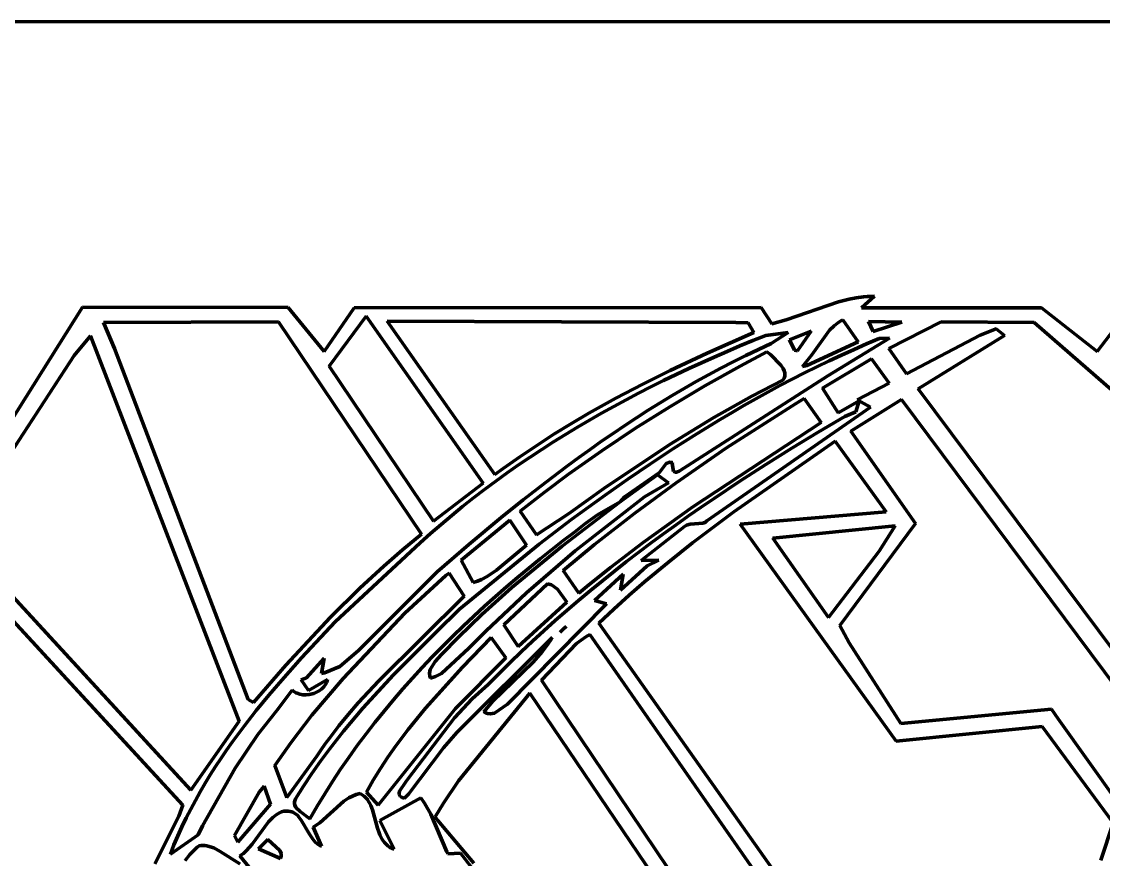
# Model space of a CAD drawing. Header units: millimetres. Extents: x 0 to 10.4, y 0 to 8.6.
# Drawn here: x 4.207 to 6.874, y 6.503 to 8.569 of the extents above; entities that cross this region are included whole.
import ezdxf

# ---------------------------------------------------------------- set-up
doc = ezdxf.new("R2010")
doc.units = ezdxf.units.MM
doc.layers.add('color#010101ff', color=7, linetype='CONTINUOUS', lineweight=100)
doc.layers.add('color#ffffffff', color=7, linetype='CONTINUOUS', lineweight=100)

msp = doc.modelspace()

# ---------------------------------------------------------------- linework, layer by layer
at = {"layer": 'color#010101ff'}
for p, q in [((6.0916, 7.8338), (6.2208, 7.8781)), ((6.2208, 7.8781), (6.2471, 7.8848)), ((6.2471, 7.8848), (6.2647, 7.8882)), ((6.2647, 7.8882), (6.2826, 7.8906)), ((6.3099, 7.892), (6.2777, 7.8638)), ((6.2826, 7.8906), (6.2917, 7.8914)), ((6.2917, 7.8914), (6.3007, 7.8919)), ((6.3007, 7.8919), (6.3099, 7.892)), ((4.0344, 7.3526), (4.3572, 7.8655)), ((4.3572, 7.8655), (4.8639, 7.8648)), ((4.8639, 7.8648), (4.9532, 7.7555)), ((4.9532, 7.7555), (5.0267, 7.8639)), ((5.0564, 7.8434), (4.9654, 7.72)), ((5.0267, 7.8639), (6.0298, 7.8648)), ((5.3446, 7.4308), (5.0564, 7.8434)), ((6.0298, 7.8648), (6.0567, 7.8243)), ((6.2777, 7.8638), (6.7209, 7.8636)), ((6.7209, 7.8636), (6.8589, 7.7559)), ((6.8589, 7.7559), (6.9419, 7.8648)), ((4.8401, 7.8288), (4.4085, 7.827)), ((4.4085, 7.827), (4.4361, 7.7634)), ((5.1931, 7.3051), (4.8401, 7.8288)), ((5.1079, 7.8309), (5.3737, 7.4523)), ((5.9674, 7.827), (5.1079, 7.8309)), ((5.9981, 7.8266), (5.9674, 7.827)), ((6.0125, 7.8024), (5.9981, 7.8266)), ((6.0567, 7.8243), (6.0916, 7.8338)), ((6.21, 7.8192), (6.199, 7.8082)), ((6.2181, 7.8258), (6.21, 7.8192)), ((6.2267, 7.8316), (6.2181, 7.8258)), ((6.2313, 7.8342), (6.2267, 7.8316)), ((6.2693, 7.78), (6.2313, 7.8342)), ((6.2946, 7.8301), (6.3063, 7.8054)), ((6.3771, 7.8279), (6.2946, 7.8301)), ((6.3063, 7.8054), (6.3771, 7.8279)), ((6.4739, 7.8291), (6.345, 7.7629)), ((6.703, 7.8277), (6.4739, 7.8291)), ((7.7593, 6.9053), (6.703, 7.8277)), ((4.3764, 7.7949), (4.3364, 7.7464)), ((4.7434, 6.8444), (4.3764, 7.7949)), ((5.8972, 7.7521), (6.0125, 7.8024)), ((6.0414, 7.7955), (6.0095, 7.7827)), ((6.0971, 7.8031), (6.0414, 7.7955)), ((6.0546, 7.7757), (6.0971, 7.8031)), ((6.1535, 7.8064), (6.0999, 7.7844)), ((6.1201, 7.7573), (6.1535, 7.8064)), ((6.199, 7.8082), (6.1554, 7.7475)), ((6.1947, 7.6955), (6.3462, 7.7884)), ((6.3215, 7.7881), (6.2902, 7.7748)), ((6.3462, 7.7884), (6.3215, 7.7881)), ((6.3881, 7.7007), (6.5701, 7.7965)), ((6.6298, 7.7956), (6.4171, 7.6637)), ((6.5701, 7.7965), (6.6098, 7.8114)), ((6.6098, 7.8114), (6.6298, 7.7956)), ((4.4361, 7.7634), (4.7654, 6.8979)), ((5.9777, 7.7695), (5.946, 7.756)), ((6.0095, 7.7827), (5.9777, 7.7695)), ((5.9921, 7.7462), (6.0233, 7.7612)), ((6.0233, 7.7612), (6.0546, 7.7757)), ((6.0999, 7.7844), (6.1126, 7.7594)), ((6.1424, 7.7216), (6.2693, 7.78)), ((6.2592, 7.7611), (6.2283, 7.7471)), ((6.2902, 7.7748), (6.2592, 7.7611)), ((6.345, 7.7629), (6.3881, 7.7007)), ((4.3364, 7.7464), (4.0466, 7.302)), ((5.806, 7.7094), (5.8972, 7.7521)), ((5.9144, 7.7422), (5.8829, 7.7282)), ((5.946, 7.756), (5.9144, 7.7422)), ((5.9612, 7.7307), (5.9921, 7.7462)), ((6.0445, 7.7548), (5.9782, 7.7196)), ((6.0531, 7.7481), (6.0445, 7.7548)), ((6.079, 7.722), (6.0531, 7.7481)), ((6.1126, 7.7594), (6.1201, 7.7573)), ((6.1554, 7.7475), (6.1324, 7.7188)), ((6.3026, 7.7375), (6.1818, 7.6657)), ((6.2283, 7.7471), (6.1976, 7.7327)), ((6.346, 7.6776), (6.3026, 7.7375)), ((4.9654, 7.72), (5.2227, 7.3374)), ((5.7383, 7.6757), (5.806, 7.7094)), ((5.8516, 7.7138), (5.8204, 7.699)), ((5.8829, 7.7282), (5.8516, 7.7138)), ((5.9782, 7.7196), (5.8909, 7.6708)), ((5.9002, 7.6985), (5.9306, 7.7148)), ((5.9306, 7.7148), (5.9612, 7.7307)), ((6.0842, 7.7139), (6.079, 7.722)), ((6.0867, 7.7084), (6.0842, 7.7139)), ((6.0882, 7.703), (6.0867, 7.7084)), ((6.1324, 7.7188), (6.1424, 7.7216)), ((6.1671, 7.718), (6.1368, 7.7029)), ((6.1976, 7.7327), (6.1671, 7.718)), ((5.7894, 7.684), (5.7585, 7.6686)), ((5.8204, 7.699), (5.7894, 7.684)), ((5.8278, 7.461), (6.1947, 7.6955)), ((5.8401, 7.6646), (5.8701, 7.6817)), ((5.8701, 7.6817), (5.9002, 7.6985)), ((6.0073, 7.6454), (6.0838, 7.6849)), ((6.1066, 7.6874), (6.0766, 7.6717)), ((6.0838, 7.6849), (6.0855, 7.6874)), ((6.0855, 7.6874), (6.0868, 7.6898)), ((6.0868, 7.6898), (6.0878, 7.6924)), ((6.0878, 7.6924), (6.0884, 7.695)), ((6.0886, 7.6976), (6.0882, 7.703)), ((6.0884, 7.695), (6.0886, 7.6976)), ((6.1368, 7.7029), (6.1066, 7.6874)), ((5.6715, 7.6404), (5.7383, 7.6757)), ((5.7585, 7.6686), (5.7278, 7.6529)), ((5.8909, 7.6708), (5.8049, 7.6198)), ((5.8104, 7.647), (5.8401, 7.6646)), ((6.0468, 7.6556), (6.0171, 7.6392)), ((6.0766, 7.6717), (6.0468, 7.6556)), ((6.1818, 7.6657), (6.22, 7.6045)), ((6.2672, 7.637), (6.346, 7.6776)), ((6.4171, 7.6637), (8.0304, 5.4993)), ((5.6055, 7.6035), (5.6715, 7.6404)), ((5.6973, 7.6368), (5.6669, 7.6204)), ((5.7278, 7.6529), (5.6973, 7.6368)), ((5.7517, 7.6108), (5.781, 7.6291)), ((5.781, 7.6291), (5.8104, 7.647)), ((5.9136, 7.5928), (6.0073, 7.6454)), ((6.0171, 7.6392), (5.9877, 7.6225)), ((6.136, 7.6402), (6.1145, 7.6271)), ((6.1783, 7.5809), (6.136, 7.6402)), ((6.2214, 7.6053), (6.2714, 7.6338)), ((6.3759, 7.6375), (6.2513, 7.5594)), ((6.2714, 7.6338), (6.2634, 7.6068)), ((6.3001, 7.6185), (6.2672, 7.637)), ((7.9857, 5.4761), (6.3759, 7.6375)), ((5.5622, 7.578), (5.6055, 7.6035)), ((5.6368, 7.6036), (5.6068, 7.5865)), ((5.6669, 7.6204), (5.6368, 7.6036)), ((5.8049, 7.6198), (5.7202, 7.5665)), ((5.7227, 7.5922), (5.7517, 7.6108)), ((5.8961, 7.3382), (6.3001, 7.6185)), ((5.9583, 7.6055), (5.9292, 7.5882)), ((6.1145, 7.6271), (5.9448, 7.5181)), ((5.9877, 7.6225), (5.9583, 7.6055)), ((6.22, 7.6045), (6.2214, 7.6053)), ((6.2634, 7.6068), (6.2364, 7.5954)), ((5.5193, 7.5516), (5.5622, 7.578)), ((5.6068, 7.5865), (5.5771, 7.569)), ((5.6939, 7.5732), (5.7227, 7.5922)), ((5.8034, 7.5255), (5.9136, 7.5928)), ((5.862, 7.3731), (6.1783, 7.5809)), ((5.9292, 7.5882), (5.8713, 7.5528)), ((6.2364, 7.5954), (6.171, 7.5568)), ((5.477, 7.5243), (5.5193, 7.5516)), ((5.5476, 7.5512), (5.5184, 7.533)), ((5.5771, 7.569), (5.5476, 7.5512)), ((5.6368, 7.5344), (5.6652, 7.554)), ((5.7202, 7.5665), (5.637, 7.511)), ((5.6652, 7.554), (5.6939, 7.5732)), ((5.8713, 7.5528), (5.8141, 7.5164)), ((6.171, 7.5568), (6.1059, 7.5174)), ((6.2513, 7.5594), (6.4105, 7.3317)), ((5.4352, 7.4962), (5.477, 7.5243)), ((5.5184, 7.533), (5.4894, 7.5144)), ((5.6086, 7.5145), (5.6368, 7.5344)), ((5.6424, 7.4179), (5.8034, 7.5255)), ((6.2125, 7.535), (5.9627, 7.3602)), ((6.3384, 7.3603), (6.2125, 7.535)), ((5.3941, 7.4672), (5.4352, 7.4962)), ((5.4606, 7.4954), (5.4321, 7.4761)), ((5.4894, 7.5144), (5.4606, 7.4954)), ((5.5527, 7.4739), (5.5806, 7.4943)), ((5.637, 7.511), (5.5555, 7.4531)), ((5.5806, 7.4943), (5.6086, 7.5145)), ((5.8141, 7.5164), (5.7574, 7.4791)), ((5.9448, 7.5181), (5.8204, 7.4321)), ((6.1059, 7.5174), (6.0413, 7.4771)), ((5.3737, 7.4523), (5.3941, 7.4672)), ((5.4321, 7.4761), (5.4039, 7.4563)), ((5.4976, 7.4323), (5.5527, 7.4739)), ((5.7574, 7.4791), (5.7013, 7.4409)), ((5.7799, 7.4575), (5.7963, 7.4794)), ((5.7963, 7.4794), (5.8053, 7.4832)), ((5.8053, 7.4832), (5.8114, 7.4824)), ((5.8114, 7.4824), (5.811, 7.4799)), ((5.811, 7.4799), (5.814, 7.4599)), ((6.0413, 7.4771), (5.9774, 7.4359)), ((5.4039, 7.4563), (5.376, 7.4362)), ((5.5555, 7.4531), (5.4954, 7.4082)), ((5.7013, 7.4409), (5.6458, 7.4019)), ((5.7744, 7.4514), (5.6822, 7.3849)), ((5.6931, 7.3976), (5.7799, 7.4575)), ((5.8017, 7.4321), (5.7744, 7.4514)), ((5.814, 7.4599), (5.8175, 7.458)), ((5.8175, 7.458), (5.8212, 7.4582)), ((5.8212, 7.4582), (5.8243, 7.4592)), ((5.8243, 7.4592), (5.8278, 7.461)), ((5.2227, 7.3374), (5.3446, 7.4308)), ((5.3484, 7.4156), (5.321, 7.3947)), ((5.376, 7.4362), (5.3484, 7.4156)), ((5.4431, 7.3897), (5.4976, 7.4323)), ((5.555, 7.3554), (5.6424, 7.4179)), ((5.8204, 7.4321), (5.719, 7.3574)), ((5.7428, 7.3977), (5.8017, 7.4321)), ((5.9774, 7.4359), (5.914, 7.3937)), ((5.321, 7.3947), (5.294, 7.3733)), ((5.3893, 7.3464), (5.4431, 7.3897)), ((5.4954, 7.4082), (5.4363, 7.3619)), ((5.6458, 7.4019), (5.5636, 7.342)), ((5.5715, 7.2641), (5.7428, 7.3977)), ((5.6822, 7.3849), (5.6931, 7.3976)), ((5.914, 7.3937), (5.8826, 7.3722)), ((5.294, 7.3733), (5.2673, 7.3515)), ((5.4363, 7.3619), (5.4762, 7.3038)), ((5.6822, 7.3849), (5.5392, 7.2757)), ((5.6271, 7.3534), (5.6822, 7.3849)), ((5.7392, 7.2847), (5.862, 7.3731)), ((5.8826, 7.3722), (5.8514, 7.3505)), ((5.2673, 7.3515), (5.2409, 7.3293)), ((5.4105, 7.3398), (5.2908, 7.2413)), ((5.3097, 7.28), (5.3893, 7.3464)), ((5.4519, 7.2779), (5.4105, 7.3398)), ((5.4762, 7.3038), (5.555, 7.3554)), ((5.5636, 7.342), (5.4825, 7.2807)), ((5.5983, 7.3322), (5.6271, 7.3534)), ((5.719, 7.3574), (5.6197, 7.2798)), ((5.8514, 7.3505), (5.8203, 7.3285)), ((5.9627, 7.3602), (5.8612, 7.284)), ((5.8875, 7.3323), (5.8928, 7.3352)), ((5.8928, 7.3352), (5.8961, 7.3382)), ((5.9788, 7.3303), (6.3384, 7.3603)), ((5.2409, 7.3293), (5.2149, 7.3067)), ((5.5413, 7.2888), (5.5697, 7.3106)), ((5.5697, 7.3106), (5.5983, 7.3322)), ((5.7344, 7.2406), (5.8409, 7.3242)), ((5.8203, 7.3285), (5.7895, 7.3062)), ((5.8409, 7.3242), (5.846, 7.3277)), ((5.846, 7.3277), (5.8554, 7.3303)), ((5.8554, 7.3303), (5.8875, 7.3323)), ((6.3633, 6.7948), (5.9788, 7.3303)), ((6.3602, 7.3261), (6.0586, 7.2954)), ((6.4105, 7.3317), (6.2244, 7.08)), ((6.3212, 7.2632), (6.3602, 7.3261)), ((4.0466, 7.302), (4.6245, 6.6742)), ((5.1892, 7.2837), (4.9801, 7.0891)), ((5.146, 7.2666), (5.1931, 7.3051)), ((5.2149, 7.3067), (5.1892, 7.2837)), ((5.4825, 7.2807), (5.2865, 7.12)), ((5.5131, 7.2667), (5.5413, 7.2888)), ((5.659, 7.2234), (5.7392, 7.2847)), ((5.7589, 7.2836), (5.7285, 7.2607)), ((5.7895, 7.3062), (5.7589, 7.2836)), ((5.8612, 7.284), (5.8014, 7.2367)), ((6.0586, 7.2954), (6.1959, 7.1002)), ((4.6046, 6.6374), (4.0277, 7.2635)), ((5.1001, 7.2268), (5.146, 7.2666)), ((5.2314, 7.2125), (5.3097, 7.28)), ((5.3778, 7.2169), (5.4519, 7.2779)), ((5.5392, 7.2757), (5.4159, 7.1738)), ((5.4518, 7.1609), (5.5715, 7.2641)), ((5.485, 7.2443), (5.5131, 7.2667)), ((5.6197, 7.2798), (5.542, 7.2155)), ((5.7285, 7.2607), (5.6983, 7.2376)), ((6.1959, 7.1002), (6.3212, 7.2632)), ((5.2908, 7.2413), (5.32, 7.1861)), ((5.4572, 7.2216), (5.485, 7.2443)), ((5.6983, 7.2376), (5.6684, 7.2142)), ((5.6835, 7.1675), (5.749, 7.2271)), ((5.7783, 7.2412), (5.7344, 7.2406)), ((5.8014, 7.2367), (5.7429, 7.1881)), ((5.749, 7.2271), (5.7783, 7.2412)), ((5.0373, 7.0188), (5.2314, 7.2125)), ((5.0407, 7.1719), (5.1001, 7.2268)), ((5.2524, 7.2035), (5.1517, 7.1108)), ((5.2609, 7.2092), (5.2524, 7.2035)), ((5.2979, 7.1526), (5.2609, 7.2092)), ((5.3406, 7.1933), (5.3551, 7.201)), ((5.3551, 7.201), (5.3778, 7.2169)), ((5.4296, 7.1986), (5.4572, 7.2216)), ((5.542, 7.2155), (5.5805, 7.1599)), ((5.6, 7.176), (5.659, 7.2234)), ((5.6189, 7.1414), (5.6899, 7.2067)), ((5.6684, 7.2142), (5.6387, 7.1904)), ((5.6899, 7.2067), (5.6835, 7.1675)), ((5.32, 7.1861), (5.3305, 7.1893)), ((5.3305, 7.1893), (5.3406, 7.1933)), ((5.4159, 7.1738), (5.3416, 7.107)), ((5.3752, 7.1516), (5.4023, 7.1752)), ((5.5036, 7.1825), (5.3957, 7.0817)), ((5.4023, 7.1752), (5.4296, 7.1986)), ((5.5129, 7.1801), (5.5036, 7.1825)), ((5.5277, 7.1697), (5.5129, 7.1801)), ((5.5805, 7.1599), (5.6, 7.176)), ((5.6387, 7.1904), (5.6093, 7.1663)), ((5.7429, 7.1881), (5.7045, 7.1547)), ((4.9688, 7.1008), (5.0407, 7.1719)), ((5.0873, 6.9435), (5.2979, 7.1526)), ((5.3484, 7.1276), (5.3752, 7.1516)), ((5.3513, 7.066), (5.4518, 7.1609)), ((5.5512, 7.138), (5.5277, 7.1697)), ((5.6093, 7.1663), (5.5801, 7.142)), ((5.7045, 7.1547), (5.6669, 7.1207)), ((5.322, 7.1033), (5.3484, 7.1276)), ((5.4051, 6.8865), (5.6487, 7.1332)), ((5.4311, 7.0282), (5.5512, 7.138)), ((5.5801, 7.142), (5.5512, 7.1173)), ((5.6487, 7.1332), (5.6189, 7.1414)), ((5.6669, 7.1207), (5.6299, 7.0857)), ((4.8586, 6.9821), (4.9688, 7.1008)), ((5.1517, 7.1108), (4.9993, 6.9498)), ((5.2865, 7.12), (5.2289, 7.0635)), ((5.3416, 7.107), (5.2842, 7.0514)), ((5.2958, 7.0787), (5.322, 7.1033)), ((5.5512, 7.1173), (5.5226, 7.0922)), ((4.9801, 7.0891), (4.8969, 7.0003)), ((5.27, 7.0537), (5.2958, 7.0787)), ((5.3957, 7.0817), (5.4311, 7.0282)), ((5.5226, 7.0922), (5.4943, 7.0669)), ((5.5416, 7.0704), (5.5347, 7.0634)), ((5.535, 7.0638), (5.5416, 7.0704)), ((5.5416, 7.0704), (5.5487, 7.0768)), ((5.5437, 7.0723), (5.5416, 7.0704)), ((5.5494, 7.0775), (5.5437, 7.0723)), ((5.5487, 7.0768), (5.5494, 7.0775)), ((5.6299, 7.0857), (6.6417, 5.6537)), ((6.2244, 7.08), (6.2471, 7.0372)), ((5.2289, 7.0635), (5.124, 6.9581)), ((5.2842, 7.0514), (5.2424, 7.0083)), ((5.2446, 7.0284), (5.27, 7.0537)), ((5.2795, 6.8165), (5.5151, 7.0503)), ((5.3644, 7.0504), (5.2939, 6.9773)), ((5.3095, 7.0239), (5.3513, 7.066)), ((5.401, 7.0002), (5.3644, 7.0504)), ((5.4663, 7.0411), (5.4386, 7.0151)), ((5.4943, 7.0669), (5.4663, 7.0411)), ((5.5105, 7.043), (5.5008, 7.0288)), ((5.5151, 7.0503), (5.5105, 7.043)), ((5.5347, 7.0634), (5.535, 7.0638)), ((5.5978, 7.0521), (5.5752, 7.0355)), ((5.6076, 7.0578), (5.5978, 7.0521)), ((6.6296, 5.5916), (5.6076, 7.0578)), ((4.9916, 6.9794), (5.0373, 7.0188)), ((5.2195, 7.0027), (5.2446, 7.0284)), ((5.2421, 6.9621), (5.3095, 7.0239)), ((5.4386, 7.0151), (5.4112, 6.9887)), ((5.4904, 7.0153), (5.4677, 6.9896)), ((5.5752, 7.0355), (5.4887, 6.9454)), ((5.5008, 7.0288), (5.4904, 7.0153)), ((6.2471, 7.0372), (6.3741, 6.8387)), ((4.8969, 7.0003), (4.8481, 6.9456)), ((4.9092, 6.9514), (4.9532, 6.9998)), ((4.9532, 6.9998), (4.9459, 6.9616)), ((5.1948, 6.9767), (5.2195, 7.0027)), ((5.2263, 6.9911), (5.2142, 6.9716)), ((5.2424, 7.0083), (5.2263, 6.9911)), ((5.2764, 6.8754), (5.401, 7.0002)), ((5.4677, 6.9896), (5.3689, 6.8934)), ((5.4112, 6.9887), (5.3841, 6.9619)), ((4.7788, 6.8905), (4.8586, 6.9821)), ((4.9459, 6.9616), (4.9534, 6.9633)), ((4.9534, 6.9633), (4.9916, 6.9794)), ((5.1706, 6.9503), (5.1948, 6.9767)), ((5.2939, 6.9773), (5.2029, 6.8765)), ((5.2142, 6.9716), (5.2129, 6.9626)), ((5.2129, 6.9626), (5.2137, 6.9553)), ((5.2274, 6.9544), (5.2421, 6.9621)), ((5.3841, 6.9619), (5.3574, 6.9348)), ((4.8481, 6.9456), (4.8164, 6.9083)), ((4.8964, 6.9461), (4.9092, 6.9514)), ((4.914, 6.9194), (4.8964, 6.9461)), ((4.9612, 6.9472), (4.914, 6.9194)), ((4.9993, 6.9498), (4.9222, 6.8587)), ((4.9519, 6.9286), (4.9562, 6.9342)), ((4.9562, 6.9342), (4.9579, 6.9373)), ((4.9579, 6.9373), (4.9593, 6.9404)), ((4.9593, 6.9404), (4.9604, 6.9438)), ((4.9604, 6.9438), (4.9612, 6.9472)), ((5.037, 6.8891), (5.0873, 6.9435)), ((5.124, 6.9581), (5.0483, 6.876)), ((5.1467, 6.9235), (5.1706, 6.9503)), ((5.2137, 6.9553), (5.2154, 6.95)), ((5.2154, 6.95), (5.2274, 6.9544)), ((5.3574, 6.9348), (5.3181, 6.8989)), ((5.4887, 6.9454), (6.5332, 5.3941)), ((4.8164, 6.9083), (4.7854, 6.8705)), ((4.8361, 6.8704), (4.8738, 6.9206)), ((4.8738, 6.9206), (4.8767, 6.9182)), ((4.8767, 6.9182), (4.8796, 6.9162)), ((4.8796, 6.9162), (4.8828, 6.9144)), ((4.8828, 6.9144), (4.8861, 6.9129)), ((4.8861, 6.9129), (4.8931, 6.9107)), ((4.8931, 6.9107), (4.9005, 6.9095)), ((4.9005, 6.9095), (4.9081, 6.9093)), ((4.9081, 6.9093), (4.9158, 6.9101)), ((4.9158, 6.9101), (4.927, 6.9128)), ((4.927, 6.9128), (4.9341, 6.9156)), ((4.9341, 6.9156), (4.9408, 6.9192)), ((4.9408, 6.9192), (4.9467, 6.9236)), ((4.9467, 6.9236), (4.9519, 6.9286)), ((5.1234, 6.8964), (5.1467, 6.9235)), ((5.4597, 6.9135), (5.284, 6.6972)), ((6.0865, 5.9864), (5.4597, 6.9135)), ((4.7654, 6.8979), (4.7788, 6.8905)), ((5.0128, 6.8611), (5.037, 6.8891)), ((5.1004, 6.8688), (5.1234, 6.8964)), ((5.3181, 6.8989), (5.2743, 6.8527)), ((5.3689, 6.8934), (5.3466, 6.8674)), ((5.3728, 6.864), (5.4051, 6.8865)), ((4.7854, 6.8705), (4.7554, 6.832)), ((4.7897, 6.8111), (4.8361, 6.8704)), ((4.9222, 6.8587), (4.8704, 6.7911)), ((4.9893, 6.8324), (5.0128, 6.8611)), ((5.0483, 6.876), (5.0003, 6.8192)), ((5.078, 6.8409), (5.1004, 6.8688)), ((5.0859, 6.6371), (5.2764, 6.8754)), ((5.2029, 6.8765), (5.1601, 6.824)), ((5.3466, 6.8674), (5.3509, 6.8649)), ((5.3509, 6.8649), (5.3552, 6.8632)), ((5.3552, 6.8632), (5.3618, 6.8622)), ((5.3618, 6.8622), (5.3728, 6.864)), ((6.3741, 6.8387), (6.7456, 6.8737)), ((6.7456, 6.8737), (6.7623, 6.8498)), ((4.6245, 6.6742), (4.7434, 6.8444)), ((4.7554, 6.832), (4.7407, 6.8124)), ((4.9667, 6.8031), (4.9893, 6.8324)), ((5.056, 6.8127), (5.078, 6.8409)), ((5.2743, 6.8527), (5.1583, 6.7007)), ((6.7228, 6.8309), (6.3633, 6.7948)), ((6.8981, 6.5934), (6.7228, 6.8309)), ((6.7623, 6.8498), (6.9091, 6.6439)), ((4.7407, 6.8124), (4.7264, 6.7927)), ((4.7333, 6.728), (4.7897, 6.8111)), ((4.9557, 6.7882), (4.9667, 6.8031)), ((5.0003, 6.8192), (4.9658, 6.7754)), ((5.0346, 6.784), (5.056, 6.8127)), ((5.1601, 6.824), (5.1296, 6.7834)), ((5.247, 6.7785), (5.2795, 6.8165)), ((4.7264, 6.7927), (4.7123, 6.7728)), ((4.8704, 6.7911), (4.8313, 6.7351)), ((4.9658, 6.7754), (4.9438, 6.7455)), ((4.945, 6.773), (4.9557, 6.7882)), ((5.0137, 6.7549), (5.0346, 6.784)), ((5.1296, 6.7834), (5.1102, 6.7557)), ((5.1609, 6.6644), (5.247, 6.7785)), ((4.6986, 6.7527), (4.6852, 6.7323)), ((4.7123, 6.7728), (4.6986, 6.7527)), ((4.8608, 6.6559), (4.9345, 6.7576)), ((4.9345, 6.7576), (4.945, 6.773)), ((4.9934, 6.7254), (5.0137, 6.7549)), ((5.1102, 6.7557), (5.0916, 6.7274)), ((4.6531, 6.5859), (4.7333, 6.728)), ((4.6852, 6.7323), (4.6722, 6.7118)), ((4.8313, 6.7351), (4.8608, 6.6559)), ((4.9438, 6.7455), (4.9225, 6.7151)), ((4.9736, 6.6955), (4.9934, 6.7254)), ((5.0916, 6.7274), (5.074, 6.6985)), ((4.6722, 6.7118), (4.6595, 6.691)), ((4.9225, 6.7151), (4.902, 6.684)), ((4.9544, 6.6651), (4.9736, 6.6955)), ((5.074, 6.6985), (5.0573, 6.6689)), ((5.154, 6.6947), (5.1389, 6.6718)), ((5.1583, 6.7007), (5.154, 6.6947)), ((5.284, 6.6972), (5.247, 6.6421)), ((4.6472, 6.67), (4.6353, 6.6488)), ((4.6595, 6.691), (4.6472, 6.67)), ((4.7922, 6.6693), (4.7315, 6.5623)), ((4.8051, 6.6842), (4.7922, 6.6693)), ((4.8204, 6.6392), (4.8051, 6.6842)), ((4.902, 6.684), (4.8824, 6.6523)), ((5.0573, 6.6689), (5.0859, 6.6371)), ((5.1389, 6.6718), (5.1375, 6.6663)), ((4.6353, 6.6488), (4.6239, 6.6274)), ((4.8797, 6.645), (4.8794, 6.6407)), ((4.8794, 6.6407), (4.8802, 6.6367)), ((4.8803, 6.6474), (4.8797, 6.645)), ((4.8812, 6.6498), (4.8803, 6.6474)), ((4.8824, 6.6523), (4.8812, 6.6498)), ((4.9358, 6.6344), (4.9544, 6.6651)), ((5.0015, 6.6468), (4.9422, 6.5938)), ((5.0138, 6.655), (5.0015, 6.6468)), ((5.0226, 6.6595), (5.0138, 6.655)), ((5.0318, 6.6633), (5.0226, 6.6595)), ((5.0417, 6.6661), (5.0318, 6.6633)), ((5.0469, 6.6628), (5.0417, 6.6661)), ((5.0515, 6.6591), (5.0469, 6.6628)), ((5.0556, 6.6551), (5.0515, 6.6591)), ((5.0593, 6.6508), (5.0556, 6.6551)), ((5.0625, 6.6462), (5.0593, 6.6508)), ((5.0654, 6.6414), (5.0625, 6.6462)), ((5.068, 6.6363), (5.0654, 6.6414)), ((5.1912, 6.6547), (5.0897, 6.5991)), ((5.1375, 6.6663), (5.1377, 6.663)), ((5.1377, 6.663), (5.139, 6.66)), ((5.139, 6.66), (5.1401, 6.6587)), ((5.1401, 6.6587), (5.1415, 6.6575)), ((5.1415, 6.6575), (5.1433, 6.6564)), ((5.1433, 6.6564), (5.1455, 6.6555)), ((5.1455, 6.6555), (5.148, 6.6547)), ((5.148, 6.6547), (5.151, 6.6541)), ((5.151, 6.6541), (5.1609, 6.6644)), ((5.2006, 6.6422), (5.1912, 6.6547)), ((5.2157, 6.6147), (5.2006, 6.6422)), ((5.247, 6.6421), (5.2264, 6.6079)), ((4.5944, 6.61), (4.6046, 6.6374)), ((4.6239, 6.6274), (4.6129, 6.6056)), ((4.7396, 6.5459), (4.8204, 6.6392)), ((4.8385, 6.6157), (4.8342, 6.6129)), ((4.8429, 6.6183), (4.8385, 6.6157)), ((4.8476, 6.6206), (4.8429, 6.6183)), ((4.8535, 6.6218), (4.8476, 6.6206)), ((4.8589, 6.6224), (4.8535, 6.6218)), ((4.864, 6.6223), (4.8589, 6.6224)), ((4.8687, 6.6217), (4.864, 6.6223)), ((4.873, 6.6205), (4.8687, 6.6217)), ((4.8771, 6.6188), (4.873, 6.6205)), ((4.8809, 6.6166), (4.8771, 6.6188)), ((4.8802, 6.6367), (4.8832, 6.6312)), ((4.8844, 6.6141), (4.8809, 6.6166)), ((4.8832, 6.6312), (4.8933, 6.6217)), ((4.8877, 6.6111), (4.8844, 6.6141)), ((4.8933, 6.6217), (4.9178, 6.6032)), ((4.9178, 6.6032), (4.9358, 6.6344)), ((5.0723, 6.6256), (5.068, 6.6363)), ((5.0847, 6.58), (5.0723, 6.6256)), ((5.2554, 6.5216), (5.2157, 6.6147)), ((4.5354, 6.4925), (4.5944, 6.61)), ((4.6129, 6.6056), (4.6023, 6.5837)), ((4.8156, 6.5958), (4.7754, 6.5407)), ((4.8263, 6.6066), (4.8156, 6.5958)), ((4.8342, 6.6129), (4.8263, 6.6066)), ((4.8908, 6.6078), (4.8877, 6.6111)), ((4.8965, 6.6004), (4.8908, 6.6078)), ((4.9165, 6.5654), (4.8965, 6.6004)), ((4.9422, 6.5938), (4.9258, 6.5826)), ((5.0897, 6.5991), (5.1254, 6.5282)), ((5.2264, 6.6079), (5.2333, 6.5989)), ((5.2333, 6.5989), (5.3221, 6.4939)), ((6.8672, 6.5015), (6.8981, 6.5934)), ((4.5736, 6.5163), (4.6419, 6.5635)), ((4.5922, 6.5615), (4.5826, 6.539)), ((4.6023, 6.5837), (4.5922, 6.5615)), ((4.6419, 6.5635), (4.6531, 6.5859)), ((4.7315, 6.5623), (4.7396, 6.5459)), ((4.9247, 6.5531), (4.9165, 6.5654)), ((4.9258, 6.5826), (4.9463, 6.5359)), ((5.0883, 6.569), (5.0847, 6.58)), ((5.0904, 6.5637), (5.0883, 6.569)), ((5.0927, 6.5586), (5.0904, 6.5637)), ((4.5826, 6.539), (4.5736, 6.5163)), ((4.6448, 6.5371), (4.6399, 6.533)), ((4.6496, 6.5376), (4.6448, 6.5371)), ((4.6543, 6.5376), (4.6496, 6.5376)), ((4.6588, 6.5373), (4.6543, 6.5376)), ((4.6633, 6.5367), (4.6588, 6.5373)), ((4.672, 6.5346), (4.6633, 6.5367)), ((4.6805, 6.5314), (4.672, 6.5346)), ((4.7754, 6.5407), (4.7616, 6.5251)), ((4.7909, 6.5293), (4.8142, 6.5523)), ((4.8142, 6.5523), (4.8436, 6.5253)), ((4.9278, 6.5494), (4.9247, 6.5531)), ((4.931, 6.5459), (4.9278, 6.5494)), ((4.9344, 6.5428), (4.931, 6.5459)), ((4.9381, 6.5401), (4.9344, 6.5428)), ((4.9421, 6.5378), (4.9381, 6.5401)), ((4.9463, 6.5359), (4.9421, 6.5378)), ((5.0953, 6.5538), (5.0927, 6.5586)), ((5.0983, 6.5492), (5.0953, 6.5538)), ((5.1016, 6.5448), (5.0983, 6.5492)), ((5.1054, 6.5408), (5.1016, 6.5448)), ((5.1096, 6.5371), (5.1054, 6.5408)), ((5.1143, 6.5337), (5.1096, 6.5371)), ((5.1195, 6.5308), (5.1143, 6.5337)), ((4.622, 6.515), (4.6103, 6.5002)), ((4.6305, 6.5243), (4.622, 6.515)), ((4.6399, 6.533), (4.6305, 6.5243)), ((4.6968, 6.5228), (4.6805, 6.5314)), ((4.7451, 6.4923), (4.6968, 6.5228)), ((4.7538, 6.5182), (4.7453, 6.5121)), ((4.7453, 6.5121), (4.767, 6.4849)), ((4.7616, 6.5251), (4.7538, 6.5182)), ((4.8455, 6.5051), (4.7909, 6.5293)), ((4.8436, 6.5253), (4.8466, 6.5181)), ((4.8463, 6.5075), (4.8455, 6.5051)), ((4.847, 6.512), (4.8463, 6.5075)), ((4.8466, 6.5181), (4.847, 6.512)), ((5.1254, 6.5282), (5.1195, 6.5308)), ((5.2581, 6.517), (5.2554, 6.5216)), ((5.2888, 6.5184), (5.2581, 6.517)), ((5.3453, 6.4452), (5.2888, 6.5184))]:
    msp.add_line(p, q, dxfattribs=at)
at = {"layer": 'color#ffffffff'}
for p, q in [((0, 8.5694), (10.4167, 8.5694)), ((6.2208, 7.8781), (6.0916, 7.8338)), ((6.2471, 7.8848), (6.2208, 7.8781)), ((6.2647, 7.8882), (6.2471, 7.8848)), ((6.2826, 7.8906), (6.2647, 7.8882)), ((6.2777, 7.8638), (6.3099, 7.892)), ((6.2917, 7.8914), (6.2826, 7.8906)), ((6.3007, 7.8919), (6.2917, 7.8914)), ((6.3099, 7.892), (6.3007, 7.8919)), ((4.3572, 7.8655), (4.0344, 7.3526)), ((4.8639, 7.8648), (4.3572, 7.8655)), ((4.9532, 7.7555), (4.8639, 7.8648)), ((5.0267, 7.8639), (4.9532, 7.7555)), ((4.9654, 7.72), (5.0564, 7.8434)), ((6.0298, 7.8648), (5.0267, 7.8639)), ((5.0564, 7.8434), (5.3446, 7.4308)), ((6.0567, 7.8243), (6.0298, 7.8648)), ((6.7209, 7.8636), (6.2777, 7.8638)), ((6.8589, 7.7559), (6.7209, 7.8636)), ((6.9419, 7.8648), (6.8589, 7.7559)), ((4.4085, 7.827), (4.8401, 7.8288)), ((4.4361, 7.7634), (4.4085, 7.827)), ((4.8401, 7.8288), (5.1931, 7.3051)), ((5.1079, 7.8309), (5.9674, 7.827)), ((5.3737, 7.4523), (5.1079, 7.8309)), ((5.9674, 7.827), (5.9981, 7.8266)), ((5.9981, 7.8266), (6.0125, 7.8024)), ((6.0916, 7.8338), (6.0567, 7.8243)), ((6.199, 7.8082), (6.21, 7.8192)), ((6.21, 7.8192), (6.2181, 7.8258)), ((6.2181, 7.8258), (6.2267, 7.8316)), ((6.2267, 7.8316), (6.2313, 7.8342)), ((6.2313, 7.8342), (6.2693, 7.78)), ((6.2946, 7.8301), (6.3771, 7.8279)), ((6.3063, 7.8054), (6.2946, 7.8301)), ((6.3771, 7.8279), (6.3063, 7.8054)), ((6.345, 7.7629), (6.4739, 7.8291)), ((6.4739, 7.8291), (6.703, 7.8277)), ((6.703, 7.8277), (7.7593, 6.9053)), ((4.3364, 7.7464), (4.3764, 7.7949)), ((4.3764, 7.7949), (4.7434, 6.8444)), ((6.0125, 7.8024), (5.8972, 7.7521)), ((6.0095, 7.7827), (6.0414, 7.7955)), ((6.0414, 7.7955), (6.0971, 7.8031)), ((6.0971, 7.8031), (6.0546, 7.7757)), ((6.0999, 7.7844), (6.1535, 7.8064)), ((6.1535, 7.8064), (6.1201, 7.7573)), ((6.1554, 7.7475), (6.199, 7.8082)), ((6.3462, 7.7884), (6.1947, 7.6955)), ((6.2902, 7.7748), (6.3215, 7.7881)), ((6.3215, 7.7881), (6.3462, 7.7884)), ((6.5701, 7.7965), (6.3881, 7.7007)), ((6.4171, 7.6637), (6.6298, 7.7956)), ((6.6098, 7.8114), (6.5701, 7.7965)), ((6.6298, 7.7956), (6.6098, 7.8114)), ((4.7654, 6.8979), (4.4361, 7.7634)), ((5.946, 7.756), (5.9777, 7.7695)), ((5.9777, 7.7695), (6.0095, 7.7827)), ((6.0233, 7.7612), (5.9921, 7.7462)), ((6.0546, 7.7757), (6.0233, 7.7612)), ((6.1126, 7.7594), (6.0999, 7.7844)), ((6.2693, 7.78), (6.1424, 7.7216)), ((6.2283, 7.7471), (6.2592, 7.7611)), ((6.2592, 7.7611), (6.2902, 7.7748)), ((6.3881, 7.7007), (6.345, 7.7629)), ((4.0466, 7.302), (4.3364, 7.7464)), ((5.8972, 7.7521), (5.806, 7.7094)), ((5.8829, 7.7282), (5.9144, 7.7422)), ((5.9144, 7.7422), (5.946, 7.756)), ((5.9921, 7.7462), (5.9612, 7.7307)), ((5.9782, 7.7196), (6.0445, 7.7548)), ((6.0445, 7.7548), (6.0531, 7.7481)), ((6.0531, 7.7481), (6.079, 7.722)), ((6.1201, 7.7573), (6.1126, 7.7594)), ((6.1324, 7.7188), (6.1554, 7.7475)), ((6.1818, 7.6657), (6.3026, 7.7375)), ((6.1976, 7.7327), (6.2283, 7.7471)), ((6.3026, 7.7375), (6.346, 7.6776)), ((5.2227, 7.3374), (4.9654, 7.72)), ((5.806, 7.7094), (5.7383, 7.6757)), ((5.8204, 7.699), (5.8516, 7.7138)), ((5.8516, 7.7138), (5.8829, 7.7282)), ((5.8909, 7.6708), (5.9782, 7.7196)), ((5.9306, 7.7148), (5.9002, 7.6985)), ((5.9612, 7.7307), (5.9306, 7.7148)), ((6.079, 7.722), (6.0842, 7.7139)), ((6.0842, 7.7139), (6.0867, 7.7084)), ((6.0867, 7.7084), (6.0882, 7.703)), ((6.1424, 7.7216), (6.1324, 7.7188)), ((6.1368, 7.7029), (6.1671, 7.718)), ((6.1671, 7.718), (6.1976, 7.7327)), ((5.7585, 7.6686), (5.7894, 7.684)), ((5.7894, 7.684), (5.8204, 7.699)), ((6.1947, 7.6955), (5.8278, 7.461)), ((5.8701, 7.6817), (5.8401, 7.6646)), ((5.9002, 7.6985), (5.8701, 7.6817)), ((6.0838, 7.6849), (6.0073, 7.6454)), ((6.0766, 7.6717), (6.1066, 7.6874)), ((6.0855, 7.6874), (6.0838, 7.6849)), ((6.0868, 7.6898), (6.0855, 7.6874)), ((6.0878, 7.6924), (6.0868, 7.6898)), ((6.0884, 7.695), (6.0878, 7.6924)), ((6.0882, 7.703), (6.0886, 7.6976)), ((6.0886, 7.6976), (6.0884, 7.695)), ((6.1066, 7.6874), (6.1368, 7.7029)), ((5.7383, 7.6757), (5.6715, 7.6404)), ((5.7278, 7.6529), (5.7585, 7.6686)), ((5.8049, 7.6198), (5.8909, 7.6708)), ((5.8401, 7.6646), (5.8104, 7.647)), ((6.0171, 7.6392), (6.0468, 7.6556)), ((6.0468, 7.6556), (6.0766, 7.6717)), ((6.22, 7.6045), (6.1818, 7.6657)), ((6.346, 7.6776), (6.2672, 7.637)), ((8.0304, 5.4993), (6.4171, 7.6637)), ((5.6715, 7.6404), (5.6055, 7.6035)), ((5.6669, 7.6204), (5.6973, 7.6368)), ((5.6973, 7.6368), (5.7278, 7.6529)), ((5.781, 7.6291), (5.7517, 7.6108)), ((5.8104, 7.647), (5.781, 7.6291)), ((6.0073, 7.6454), (5.9136, 7.5928)), ((5.9877, 7.6225), (6.0171, 7.6392)), ((6.1145, 7.6271), (6.136, 7.6402)), ((6.136, 7.6402), (6.1783, 7.5809)), ((6.2714, 7.6338), (6.2214, 7.6053)), ((6.2513, 7.5594), (6.3759, 7.6375)), ((6.2634, 7.6068), (6.2714, 7.6338)), ((6.2672, 7.637), (6.3001, 7.6185)), ((6.3759, 7.6375), (7.9857, 5.4761)), ((5.6055, 7.6035), (5.5622, 7.578)), ((5.6068, 7.5865), (5.6368, 7.6036)), ((5.6368, 7.6036), (5.6669, 7.6204)), ((5.7202, 7.5665), (5.8049, 7.6198)), ((5.7517, 7.6108), (5.7227, 7.5922)), ((6.3001, 7.6185), (5.8961, 7.3382)), ((5.9292, 7.5882), (5.9583, 7.6055)), ((5.9448, 7.5181), (6.1145, 7.6271)), ((5.9583, 7.6055), (5.9877, 7.6225)), ((6.2214, 7.6053), (6.22, 7.6045)), ((6.2364, 7.5954), (6.2634, 7.6068)), ((5.5622, 7.578), (5.5193, 7.5516)), ((5.5771, 7.569), (5.6068, 7.5865)), ((5.7227, 7.5922), (5.6939, 7.5732)), ((5.9136, 7.5928), (5.8034, 7.5255)), ((6.1783, 7.5809), (5.862, 7.3731)), ((5.8713, 7.5528), (5.9292, 7.5882)), ((6.171, 7.5568), (6.2364, 7.5954)), ((5.5193, 7.5516), (5.477, 7.5243)), ((5.5184, 7.533), (5.5476, 7.5512)), ((5.5476, 7.5512), (5.5771, 7.569)), ((5.6652, 7.554), (5.6368, 7.5344)), ((5.637, 7.511), (5.7202, 7.5665)), ((5.6939, 7.5732), (5.6652, 7.554)), ((5.8141, 7.5164), (5.8713, 7.5528)), ((6.1059, 7.5174), (6.171, 7.5568)), ((6.4105, 7.3317), (6.2513, 7.5594)), ((5.477, 7.5243), (5.4352, 7.4962)), ((5.4894, 7.5144), (5.5184, 7.533)), ((5.6368, 7.5344), (5.6086, 7.5145)), ((5.8034, 7.5255), (5.6424, 7.4179)), ((5.9627, 7.3602), (6.2125, 7.535)), ((6.2125, 7.535), (6.3384, 7.3603)), ((5.4352, 7.4962), (5.3941, 7.4672)), ((5.4321, 7.4761), (5.4606, 7.4954)), ((5.4606, 7.4954), (5.4894, 7.5144)), ((5.5806, 7.4943), (5.5527, 7.4739)), ((5.5555, 7.4531), (5.637, 7.511)), ((5.6086, 7.5145), (5.5806, 7.4943)), ((5.7574, 7.4791), (5.8141, 7.5164)), ((5.8204, 7.4321), (5.9448, 7.5181)), ((6.0413, 7.4771), (6.1059, 7.5174)), ((5.3941, 7.4672), (5.3737, 7.4523)), ((5.4039, 7.4563), (5.4321, 7.4761)), ((5.5527, 7.4739), (5.4976, 7.4323)), ((5.7013, 7.4409), (5.7574, 7.4791)), ((5.7963, 7.4794), (5.7799, 7.4575)), ((5.8053, 7.4832), (5.7963, 7.4794)), ((5.8114, 7.4824), (5.8053, 7.4832)), ((5.811, 7.4799), (5.8114, 7.4824)), ((5.814, 7.4599), (5.811, 7.4799)), ((5.9774, 7.4359), (6.0413, 7.4771)), ((5.376, 7.4362), (5.4039, 7.4563)), ((5.4954, 7.4082), (5.5555, 7.4531)), ((5.6458, 7.4019), (5.7013, 7.4409)), ((5.6822, 7.3849), (5.7744, 7.4514)), ((5.7799, 7.4575), (5.6931, 7.3976)), ((5.7744, 7.4514), (5.8017, 7.4321)), ((5.8175, 7.458), (5.814, 7.4599)), ((5.8212, 7.4582), (5.8175, 7.458)), ((5.8243, 7.4592), (5.8212, 7.4582)), ((5.8278, 7.461), (5.8243, 7.4592)), ((5.3446, 7.4308), (5.2227, 7.3374)), ((5.321, 7.3947), (5.3484, 7.4156)), ((5.3484, 7.4156), (5.376, 7.4362)), ((5.4976, 7.4323), (5.4431, 7.3897)), ((5.6424, 7.4179), (5.555, 7.3554)), ((5.719, 7.3574), (5.8204, 7.4321)), ((5.8017, 7.4321), (5.7428, 7.3977)), ((5.914, 7.3937), (5.9774, 7.4359)), ((5.294, 7.3733), (5.321, 7.3947)), ((5.4431, 7.3897), (5.3893, 7.3464)), ((5.4363, 7.3619), (5.4954, 7.4082)), ((5.5636, 7.342), (5.6458, 7.4019)), ((5.7428, 7.3977), (5.5715, 7.2641)), ((5.6931, 7.3976), (5.6822, 7.3849)), ((5.8826, 7.3722), (5.914, 7.3937)), ((5.2673, 7.3515), (5.294, 7.3733)), ((5.4762, 7.3038), (5.4363, 7.3619)), ((5.5392, 7.2757), (5.6822, 7.3849)), ((5.6822, 7.3849), (5.6271, 7.3534)), ((5.862, 7.3731), (5.7392, 7.2847)), ((5.8514, 7.3505), (5.8826, 7.3722)), ((5.2409, 7.3293), (5.2673, 7.3515)), ((5.2908, 7.2413), (5.4105, 7.3398)), ((5.3893, 7.3464), (5.3097, 7.28)), ((5.4105, 7.3398), (5.4519, 7.2779)), ((5.555, 7.3554), (5.4762, 7.3038)), ((5.4825, 7.2807), (5.5636, 7.342)), ((5.6271, 7.3534), (5.5983, 7.3322)), ((5.6197, 7.2798), (5.719, 7.3574)), ((5.8203, 7.3285), (5.8514, 7.3505)), ((5.8612, 7.284), (5.9627, 7.3602)), ((5.8928, 7.3352), (5.8875, 7.3323)), ((5.8961, 7.3382), (5.8928, 7.3352)), ((6.3384, 7.3603), (5.9788, 7.3303)), ((5.2149, 7.3067), (5.2409, 7.3293)), ((5.5697, 7.3106), (5.5413, 7.2888)), ((5.5983, 7.3322), (5.5697, 7.3106)), ((5.8409, 7.3242), (5.7344, 7.2406)), ((5.7895, 7.3062), (5.8203, 7.3285)), ((5.846, 7.3277), (5.8409, 7.3242)), ((5.8554, 7.3303), (5.846, 7.3277)), ((5.8875, 7.3323), (5.8554, 7.3303)), ((5.9788, 7.3303), (6.3633, 6.7948)), ((6.0586, 7.2954), (6.3602, 7.3261)), ((6.2244, 7.08), (6.4105, 7.3317)), ((6.3602, 7.3261), (6.3212, 7.2632)), ((4.6245, 6.6742), (4.0466, 7.302)), ((4.9801, 7.0891), (5.1892, 7.2837)), ((5.1931, 7.3051), (5.146, 7.2666)), ((5.1892, 7.2837), (5.2149, 7.3067)), ((5.2865, 7.12), (5.4825, 7.2807)), ((5.5413, 7.2888), (5.5131, 7.2667)), ((5.7392, 7.2847), (5.659, 7.2234)), ((5.7285, 7.2607), (5.7589, 7.2836)), ((5.7589, 7.2836), (5.7895, 7.3062)), ((5.8014, 7.2367), (5.8612, 7.284)), ((6.1959, 7.1002), (6.0586, 7.2954)), ((4.0277, 7.2635), (4.6046, 6.6374)), ((5.146, 7.2666), (5.1001, 7.2268)), ((5.3097, 7.28), (5.2314, 7.2125)), ((5.4519, 7.2779), (5.3778, 7.2169)), ((5.4159, 7.1738), (5.5392, 7.2757)), ((5.5715, 7.2641), (5.4518, 7.1609)), ((5.5131, 7.2667), (5.485, 7.2443)), ((5.542, 7.2155), (5.6197, 7.2798)), ((5.6983, 7.2376), (5.7285, 7.2607)), ((6.3212, 7.2632), (6.1959, 7.1002)), ((5.32, 7.1861), (5.2908, 7.2413)), ((5.485, 7.2443), (5.4572, 7.2216)), ((5.6684, 7.2142), (5.6983, 7.2376)), ((5.749, 7.2271), (5.6835, 7.1675)), ((5.7344, 7.2406), (5.7783, 7.2412)), ((5.7429, 7.1881), (5.8014, 7.2367)), ((5.7783, 7.2412), (5.749, 7.2271)), ((5.2314, 7.2125), (5.0373, 7.0188)), ((5.1001, 7.2268), (5.0407, 7.1719)), ((5.1517, 7.1108), (5.2524, 7.2035)), ((5.2524, 7.2035), (5.2609, 7.2092)), ((5.2609, 7.2092), (5.2979, 7.1526)), ((5.3551, 7.201), (5.3406, 7.1933)), ((5.3778, 7.2169), (5.3551, 7.201)), ((5.4572, 7.2216), (5.4296, 7.1986)), ((5.5805, 7.1599), (5.542, 7.2155)), ((5.659, 7.2234), (5.6, 7.176)), ((5.6899, 7.2067), (5.6189, 7.1414)), ((5.6387, 7.1904), (5.6684, 7.2142)), ((5.6835, 7.1675), (5.6899, 7.2067)), ((5.3305, 7.1893), (5.32, 7.1861)), ((5.3406, 7.1933), (5.3305, 7.1893)), ((5.3416, 7.107), (5.4159, 7.1738)), ((5.4023, 7.1752), (5.3752, 7.1516)), ((5.3957, 7.0817), (5.5036, 7.1825)), ((5.4296, 7.1986), (5.4023, 7.1752)), ((5.5036, 7.1825), (5.5129, 7.1801)), ((5.5129, 7.1801), (5.5277, 7.1697)), ((5.6, 7.176), (5.5805, 7.1599)), ((5.6093, 7.1663), (5.6387, 7.1904)), ((5.7045, 7.1547), (5.7429, 7.1881)), ((5.0407, 7.1719), (4.9688, 7.1008)), ((5.2979, 7.1526), (5.0873, 6.9435)), ((5.3752, 7.1516), (5.3484, 7.1276)), ((5.4518, 7.1609), (5.3513, 7.066)), ((5.5277, 7.1697), (5.5512, 7.138)), ((5.5801, 7.142), (5.6093, 7.1663)), ((5.6669, 7.1207), (5.7045, 7.1547)), ((5.3484, 7.1276), (5.322, 7.1033)), ((5.6487, 7.1332), (5.4051, 6.8865)), ((5.5512, 7.138), (5.4311, 7.0282)), ((5.5512, 7.1173), (5.5801, 7.142)), ((5.6189, 7.1414), (5.6487, 7.1332)), ((5.6299, 7.0857), (5.6669, 7.1207)), ((4.9688, 7.1008), (4.8586, 6.9821)), ((4.9993, 6.9498), (5.1517, 7.1108)), ((5.2289, 7.0635), (5.2865, 7.12)), ((5.2842, 7.0514), (5.3416, 7.107)), ((5.322, 7.1033), (5.2958, 7.0787)), ((5.5226, 7.0922), (5.5512, 7.1173)), ((4.8969, 7.0003), (4.9801, 7.0891)), ((5.2958, 7.0787), (5.27, 7.0537)), ((5.4311, 7.0282), (5.3957, 7.0817)), ((5.4943, 7.0669), (5.5226, 7.0922)), ((5.5347, 7.0634), (5.5416, 7.0704)), ((5.5416, 7.0704), (5.535, 7.0638)), ((5.5487, 7.0768), (5.5416, 7.0704)), ((5.5416, 7.0704), (5.5437, 7.0723)), ((5.5437, 7.0723), (5.5494, 7.0775)), ((5.5494, 7.0775), (5.5487, 7.0768)), ((6.6417, 5.6537), (5.6299, 7.0857)), ((6.2471, 7.0372), (6.2244, 7.08)), ((5.124, 6.9581), (5.2289, 7.0635)), ((5.2424, 7.0083), (5.2842, 7.0514)), ((5.27, 7.0537), (5.2446, 7.0284)), ((5.5151, 7.0503), (5.2795, 6.8165)), ((5.2939, 6.9773), (5.3644, 7.0504)), ((5.3513, 7.066), (5.3095, 7.0239)), ((5.3644, 7.0504), (5.401, 7.0002)), ((5.4386, 7.0151), (5.4663, 7.0411)), ((5.4663, 7.0411), (5.4943, 7.0669)), ((5.5008, 7.0288), (5.5105, 7.043)), ((5.5105, 7.043), (5.5151, 7.0503)), ((5.535, 7.0638), (5.5347, 7.0634)), ((5.5752, 7.0355), (5.5978, 7.0521)), ((5.5978, 7.0521), (5.6076, 7.0578)), ((5.6076, 7.0578), (6.6296, 5.5916)), ((5.0373, 7.0188), (4.9916, 6.9794)), ((5.2446, 7.0284), (5.2195, 7.0027)), ((5.3095, 7.0239), (5.2421, 6.9621)), ((5.4112, 6.9887), (5.4386, 7.0151)), ((5.4677, 6.9896), (5.4904, 7.0153)), ((5.4887, 6.9454), (5.5752, 7.0355)), ((5.4904, 7.0153), (5.5008, 7.0288)), ((6.3741, 6.8387), (6.2471, 7.0372)), ((4.8481, 6.9456), (4.8969, 7.0003)), ((4.9532, 6.9998), (4.9092, 6.9514)), ((4.9459, 6.9616), (4.9532, 6.9998)), ((5.2195, 7.0027), (5.1948, 6.9767)), ((5.2142, 6.9716), (5.2263, 6.9911)), ((5.2263, 6.9911), (5.2424, 7.0083)), ((5.401, 7.0002), (5.2764, 6.8754)), ((5.3689, 6.8934), (5.4677, 6.9896)), ((5.3841, 6.9619), (5.4112, 6.9887)), ((4.8586, 6.9821), (4.7788, 6.8905)), ((4.9534, 6.9633), (4.9459, 6.9616)), ((4.9916, 6.9794), (4.9534, 6.9633)), ((5.1948, 6.9767), (5.1706, 6.9503)), ((5.2029, 6.8765), (5.2939, 6.9773)), ((5.2129, 6.9626), (5.2142, 6.9716)), ((5.2137, 6.9553), (5.2129, 6.9626)), ((5.2421, 6.9621), (5.2274, 6.9544)), ((5.3574, 6.9348), (5.3841, 6.9619)), ((4.8164, 6.9083), (4.8481, 6.9456)), ((4.9092, 6.9514), (4.8964, 6.9461)), ((4.8964, 6.9461), (4.914, 6.9194)), ((4.914, 6.9194), (4.9612, 6.9472)), ((4.9222, 6.8587), (4.9993, 6.9498)), ((4.9562, 6.9342), (4.9519, 6.9286)), ((4.9579, 6.9373), (4.9562, 6.9342)), ((4.9593, 6.9404), (4.9579, 6.9373)), ((4.9604, 6.9438), (4.9593, 6.9404)), ((4.9612, 6.9472), (4.9604, 6.9438)), ((5.0873, 6.9435), (5.037, 6.8891)), ((5.0483, 6.876), (5.124, 6.9581)), ((5.1706, 6.9503), (5.1467, 6.9235)), ((5.2154, 6.95), (5.2137, 6.9553)), ((5.2274, 6.9544), (5.2154, 6.95)), ((5.3181, 6.8989), (5.3574, 6.9348)), ((6.5332, 5.3941), (5.4887, 6.9454)), ((4.7854, 6.8705), (4.8164, 6.9083)), ((4.8738, 6.9206), (4.8361, 6.8704)), ((4.8767, 6.9182), (4.8738, 6.9206)), ((4.8796, 6.9162), (4.8767, 6.9182)), ((4.8828, 6.9144), (4.8796, 6.9162)), ((4.8861, 6.9129), (4.8828, 6.9144)), ((4.8931, 6.9107), (4.8861, 6.9129)), ((4.9005, 6.9095), (4.8931, 6.9107)), ((4.9081, 6.9093), (4.9005, 6.9095)), ((4.9158, 6.9101), (4.9081, 6.9093)), ((4.927, 6.9128), (4.9158, 6.9101)), ((4.9341, 6.9156), (4.927, 6.9128)), ((4.9408, 6.9192), (4.9341, 6.9156)), ((4.9467, 6.9236), (4.9408, 6.9192)), ((4.9519, 6.9286), (4.9467, 6.9236)), ((5.1467, 6.9235), (5.1234, 6.8964)), ((5.284, 6.6972), (5.4597, 6.9135)), ((5.4597, 6.9135), (6.0865, 5.9864)), ((4.7788, 6.8905), (4.7654, 6.8979)), ((5.037, 6.8891), (5.0128, 6.8611)), ((5.1234, 6.8964), (5.1004, 6.8688)), ((5.2743, 6.8527), (5.3181, 6.8989)), ((5.3466, 6.8674), (5.3689, 6.8934)), ((5.4051, 6.8865), (5.3728, 6.864)), ((4.7554, 6.832), (4.7854, 6.8705)), ((4.8361, 6.8704), (4.7897, 6.8111)), ((4.8704, 6.7911), (4.9222, 6.8587)), ((5.0128, 6.8611), (4.9893, 6.8324)), ((5.0003, 6.8192), (5.0483, 6.876)), ((5.1004, 6.8688), (5.078, 6.8409)), ((5.2764, 6.8754), (5.0859, 6.6371)), ((5.1601, 6.824), (5.2029, 6.8765)), ((5.3509, 6.8649), (5.3466, 6.8674)), ((5.3552, 6.8632), (5.3509, 6.8649)), ((5.3618, 6.8622), (5.3552, 6.8632)), ((5.3728, 6.864), (5.3618, 6.8622)), ((6.7456, 6.8737), (6.3741, 6.8387)), ((6.7623, 6.8498), (6.7456, 6.8737)), ((4.7434, 6.8444), (4.6245, 6.6742)), ((4.7407, 6.8124), (4.7554, 6.832)), ((4.9893, 6.8324), (4.9667, 6.8031)), ((5.078, 6.8409), (5.056, 6.8127)), ((5.1583, 6.7007), (5.2743, 6.8527)), ((6.3633, 6.7948), (6.7228, 6.8309)), ((6.7228, 6.8309), (6.8981, 6.5934)), ((6.9091, 6.6439), (6.7623, 6.8498)), ((4.7264, 6.7927), (4.7407, 6.8124)), ((4.7897, 6.8111), (4.7333, 6.728)), ((4.9667, 6.8031), (4.9557, 6.7882)), ((4.9658, 6.7754), (5.0003, 6.8192)), ((5.056, 6.8127), (5.0346, 6.784)), ((5.1296, 6.7834), (5.1601, 6.824)), ((5.2795, 6.8165), (5.247, 6.7785)), ((4.7123, 6.7728), (4.7264, 6.7927)), ((4.8313, 6.7351), (4.8704, 6.7911)), ((4.9438, 6.7455), (4.9658, 6.7754)), ((4.9557, 6.7882), (4.945, 6.773)), ((5.0346, 6.784), (5.0137, 6.7549)), ((5.1102, 6.7557), (5.1296, 6.7834)), ((5.247, 6.7785), (5.1609, 6.6644)), ((4.6852, 6.7323), (4.6986, 6.7527)), ((4.6986, 6.7527), (4.7123, 6.7728)), ((4.9345, 6.7576), (4.8608, 6.6559)), ((4.945, 6.773), (4.9345, 6.7576)), ((5.0137, 6.7549), (4.9934, 6.7254)), ((5.0916, 6.7274), (5.1102, 6.7557)), ((4.7333, 6.728), (4.6531, 6.5859)), ((4.6722, 6.7118), (4.6852, 6.7323)), ((4.8608, 6.6559), (4.8313, 6.7351)), ((4.9225, 6.7151), (4.9438, 6.7455)), ((4.9934, 6.7254), (4.9736, 6.6955)), ((5.074, 6.6985), (5.0916, 6.7274)), ((4.6595, 6.691), (4.6722, 6.7118)), ((4.902, 6.684), (4.9225, 6.7151)), ((4.9736, 6.6955), (4.9544, 6.6651)), ((5.0573, 6.6689), (5.074, 6.6985)), ((5.1389, 6.6718), (5.154, 6.6947)), ((5.154, 6.6947), (5.1583, 6.7007)), ((5.247, 6.6421), (5.284, 6.6972)), ((4.6353, 6.6488), (4.6472, 6.67)), ((4.6472, 6.67), (4.6595, 6.691)), ((4.7315, 6.5623), (4.7922, 6.6693)), ((4.7922, 6.6693), (4.8051, 6.6842)), ((4.8051, 6.6842), (4.8204, 6.6392)), ((4.8824, 6.6523), (4.902, 6.684)), ((5.0859, 6.6371), (5.0573, 6.6689)), ((5.1375, 6.6663), (5.1389, 6.6718)), ((4.6239, 6.6274), (4.6353, 6.6488)), ((4.8794, 6.6407), (4.8797, 6.645)), ((4.8802, 6.6367), (4.8794, 6.6407)), ((4.8797, 6.645), (4.8803, 6.6474)), ((4.8803, 6.6474), (4.8812, 6.6498)), ((4.8812, 6.6498), (4.8824, 6.6523)), ((4.9544, 6.6651), (4.9358, 6.6344)), ((4.9422, 6.5938), (5.0015, 6.6468)), ((5.0015, 6.6468), (5.0138, 6.655)), ((5.0138, 6.655), (5.0226, 6.6595)), ((5.0226, 6.6595), (5.0318, 6.6633)), ((5.0318, 6.6633), (5.0417, 6.6661)), ((5.0417, 6.6661), (5.0469, 6.6628)), ((5.0469, 6.6628), (5.0515, 6.6591)), ((5.0515, 6.6591), (5.0556, 6.6551)), ((5.0556, 6.6551), (5.0593, 6.6508)), ((5.0593, 6.6508), (5.0625, 6.6462)), ((5.0625, 6.6462), (5.0654, 6.6414)), ((5.0654, 6.6414), (5.068, 6.6363)), ((5.0897, 6.5991), (5.1912, 6.6547)), ((5.1377, 6.663), (5.1375, 6.6663)), ((5.139, 6.66), (5.1377, 6.663)), ((5.1401, 6.6587), (5.139, 6.66)), ((5.1415, 6.6575), (5.1401, 6.6587)), ((5.1433, 6.6564), (5.1415, 6.6575)), ((5.1455, 6.6555), (5.1433, 6.6564)), ((5.148, 6.6547), (5.1455, 6.6555)), ((5.151, 6.6541), (5.148, 6.6547)), ((5.1609, 6.6644), (5.151, 6.6541)), ((5.1912, 6.6547), (5.2006, 6.6422)), ((5.2006, 6.6422), (5.2157, 6.6147)), ((5.2264, 6.6079), (5.247, 6.6421)), ((4.6046, 6.6374), (4.5944, 6.61)), ((4.6129, 6.6056), (4.6239, 6.6274)), ((4.8204, 6.6392), (4.7396, 6.5459)), ((4.8342, 6.6129), (4.8385, 6.6157)), ((4.8385, 6.6157), (4.8429, 6.6183)), ((4.8429, 6.6183), (4.8476, 6.6206)), ((4.8476, 6.6206), (4.8535, 6.6218)), ((4.8535, 6.6218), (4.8589, 6.6224)), ((4.8589, 6.6224), (4.864, 6.6223)), ((4.864, 6.6223), (4.8687, 6.6217)), ((4.8687, 6.6217), (4.873, 6.6205)), ((4.873, 6.6205), (4.8771, 6.6188)), ((4.8771, 6.6188), (4.8809, 6.6166)), ((4.8832, 6.6312), (4.8802, 6.6367)), ((4.8809, 6.6166), (4.8844, 6.6141)), ((4.8933, 6.6217), (4.8832, 6.6312)), ((4.8844, 6.6141), (4.8877, 6.6111)), ((4.9178, 6.6032), (4.8933, 6.6217)), ((4.9358, 6.6344), (4.9178, 6.6032)), ((5.068, 6.6363), (5.0723, 6.6256)), ((5.0723, 6.6256), (5.0847, 6.58)), ((5.2157, 6.6147), (5.2554, 6.5216)), ((4.5944, 6.61), (4.5354, 6.4925)), ((4.6023, 6.5837), (4.6129, 6.6056)), ((4.7754, 6.5407), (4.8156, 6.5958)), ((4.8156, 6.5958), (4.8263, 6.6066)), ((4.8263, 6.6066), (4.8342, 6.6129)), ((4.8877, 6.6111), (4.8908, 6.6078)), ((4.8908, 6.6078), (4.8965, 6.6004)), ((4.8965, 6.6004), (4.9165, 6.5654)), ((4.9258, 6.5826), (4.9422, 6.5938)), ((5.1254, 6.5282), (5.0897, 6.5991)), ((5.2333, 6.5989), (5.2264, 6.6079)), ((5.3221, 6.4939), (5.2333, 6.5989)), ((6.8981, 6.5934), (6.8672, 6.5015)), ((4.6419, 6.5635), (4.5736, 6.5163)), ((4.5826, 6.539), (4.5922, 6.5615)), ((4.5922, 6.5615), (4.6023, 6.5837)), ((4.6531, 6.5859), (4.6419, 6.5635)), ((4.7396, 6.5459), (4.7315, 6.5623)), ((4.9165, 6.5654), (4.9247, 6.5531)), ((4.9463, 6.5359), (4.9258, 6.5826)), ((5.0847, 6.58), (5.0883, 6.569)), ((5.0883, 6.569), (5.0904, 6.5637)), ((5.0904, 6.5637), (5.0927, 6.5586)), ((4.5736, 6.5163), (4.5826, 6.539)), ((4.6399, 6.533), (4.6448, 6.5371)), ((4.6448, 6.5371), (4.6496, 6.5376)), ((4.6496, 6.5376), (4.6543, 6.5376)), ((4.6543, 6.5376), (4.6588, 6.5373)), ((4.6588, 6.5373), (4.6633, 6.5367)), ((4.6633, 6.5367), (4.672, 6.5346)), ((4.672, 6.5346), (4.6805, 6.5314)), ((4.7616, 6.5251), (4.7754, 6.5407)), ((4.8142, 6.5523), (4.7909, 6.5293)), ((4.8436, 6.5253), (4.8142, 6.5523)), ((4.9247, 6.5531), (4.9278, 6.5494)), ((4.9278, 6.5494), (4.931, 6.5459)), ((4.931, 6.5459), (4.9344, 6.5428)), ((4.9344, 6.5428), (4.9381, 6.5401)), ((4.9381, 6.5401), (4.9421, 6.5378)), ((4.9421, 6.5378), (4.9463, 6.5359)), ((5.0927, 6.5586), (5.0953, 6.5538)), ((5.0953, 6.5538), (5.0983, 6.5492)), ((5.0983, 6.5492), (5.1016, 6.5448)), ((5.1016, 6.5448), (5.1054, 6.5408)), ((5.1054, 6.5408), (5.1096, 6.5371)), ((5.1096, 6.5371), (5.1143, 6.5337)), ((5.1143, 6.5337), (5.1195, 6.5308)), ((4.6103, 6.5002), (4.622, 6.515)), ((4.622, 6.515), (4.6305, 6.5243)), ((4.6305, 6.5243), (4.6399, 6.533)), ((4.6805, 6.5314), (4.6968, 6.5228)), ((4.6968, 6.5228), (4.7451, 6.4923)), ((4.7453, 6.5121), (4.7538, 6.5182)), ((4.767, 6.4849), (4.7453, 6.5121)), ((4.7538, 6.5182), (4.7616, 6.5251)), ((4.7909, 6.5293), (4.8455, 6.5051)), ((4.8466, 6.5181), (4.8436, 6.5253)), ((4.8455, 6.5051), (4.8463, 6.5075)), ((4.8463, 6.5075), (4.847, 6.512)), ((4.847, 6.512), (4.8466, 6.5181)), ((5.1195, 6.5308), (5.1254, 6.5282)), ((5.2554, 6.5216), (5.2581, 6.517)), ((5.2581, 6.517), (5.2888, 6.5184)), ((5.2888, 6.5184), (5.3453, 6.4452))]:
    msp.add_line(p, q, dxfattribs=at)

doc.saveas('drawing.dxf')
